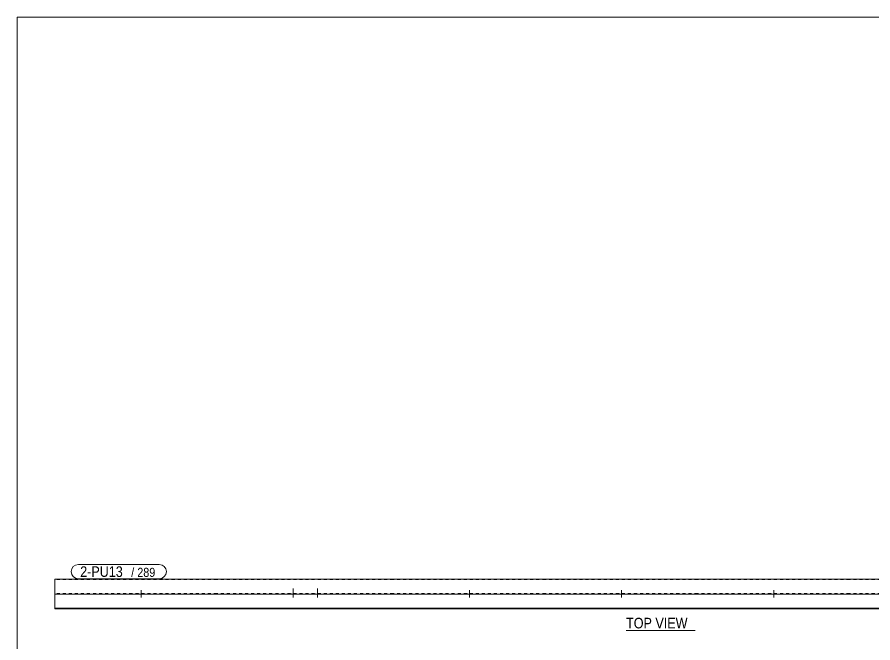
# Model space of a CAD drawing. Header units: millimetres. Extents: x 2 to 579, y 1 to 405.
# Drawn here: x 5 to 288, y 198.1 to 405 of the extents above; entities that cross this region are included whole.
import ezdxf

# ---------------------------------------------------------------- set-up
doc = ezdxf.new("R2010")
doc.units = ezdxf.units.MM
doc.linetypes.add('XKITLINE00', pattern=[0])
doc.linetypes.add('XKITLINE01', pattern=[4, 1, -1, 1, -1])
for name, color, linetype, lineweight in [('Bolt', 3, 'Continuous', 0), ('DrawingSheet', 5, 'Continuous', 0), ('OtherObjectType', 7, 'Continuous', 0), ('Part', 2, 'Continuous', 0), ('PartMark', 7, 'Continuous', 0)]:
    doc.layers.add(name, color=color, linetype=linetype, lineweight=lineweight)
doc.styles.add('ARIAL', font='ARIAL.TTF')

# ---------------------------------------------------------------- blocks, each defined once
blk = doc.blocks.new('*A8')
at = {"layer": 'Bolt'}
blk.add_hatch(color=3, dxfattribs=at).paths.add_polyline_path([(254.48, 214.25), (254.48, 214.43), (255.88, 214.43), (255.88, 214.25)], flags=17)
blk.add_hatch(color=3, dxfattribs=at).paths.add_polyline_path([(254.48, 214.25), (254.48, 214.43), (255.88, 214.43), (255.88, 214.25)], flags=17)
at = {"layer": 'Bolt', "color": 3, "linetype": 'XKITLINE00', "lineweight": 0}
for p, q in [((255.18, 215.59), (255.18, 213.09)), ((255.18, 215.59), (255.18, 213.09)), ((254.48, 214.43), (254.48, 214.25)), ((254.48, 214.43), (254.48, 214.25)), ((255.88, 214.43), (255.88, 214.25)), ((255.88, 214.43), (255.88, 214.25))]:
    blk.add_line(p, q, dxfattribs=at)
blk = doc.blocks.new('*A9')
at = {"layer": 'Bolt'}
blk.add_hatch(color=3, dxfattribs=at).paths.add_polyline_path([(204.18, 214.25), (204.18, 214.43), (205.58, 214.43), (205.58, 214.25)], flags=17)
blk.add_hatch(color=3, dxfattribs=at).paths.add_polyline_path([(204.18, 214.25), (204.18, 214.43), (205.58, 214.43), (205.58, 214.25)], flags=17)
at = {"layer": 'Bolt', "color": 3, "linetype": 'XKITLINE00', "lineweight": 0}
for p, q in [((204.88, 215.59), (204.88, 213.09)), ((204.88, 215.59), (204.88, 213.09)), ((204.18, 214.43), (204.18, 214.25)), ((204.18, 214.43), (204.18, 214.25)), ((205.58, 214.43), (205.58, 214.25)), ((205.58, 214.43), (205.58, 214.25))]:
    blk.add_line(p, q, dxfattribs=at)
blk = doc.blocks.new('*A10')
at = {"layer": 'Bolt'}
for points in [[(95.59, 214.25), (95.59, 214.43), (96.99, 214.43), (96.99, 214.25)], [(95.59, 214.25), (95.59, 214.43), (96.99, 214.43), (96.99, 214.25)], [(103.59, 214.25), (103.59, 214.43), (104.99, 214.43), (104.99, 214.25)], [(103.59, 214.25), (103.59, 214.43), (104.99, 214.43), (104.99, 214.25)]]:
    blk.add_hatch(color=3, dxfattribs=at).paths.add_polyline_path(points, flags=17)
at = {"layer": 'Bolt', "color": 3, "linetype": 'XKITLINE00', "lineweight": 0}
for p, q in [((96.29, 216.09), (96.29, 213.09)), ((96.29, 216.09), (96.29, 213.09)), ((104.29, 216.09), (104.29, 213.09)), ((104.29, 216.09), (104.29, 213.09)), ((95.59, 214.43), (95.59, 214.25)), ((95.59, 214.43), (95.59, 214.25)), ((96.99, 214.43), (96.99, 214.25)), ((96.99, 214.43), (96.99, 214.25)), ((103.59, 214.43), (103.59, 214.25)), ((103.59, 214.43), (103.59, 214.25)), ((104.99, 214.43), (104.99, 214.25)), ((104.99, 214.43), (104.99, 214.25))]:
    blk.add_line(p, q, dxfattribs=at)
blk = doc.blocks.new('*A11')
at = {"layer": 'Bolt'}
for points in [[(45.3, 214.25), (45.3, 214.43), (46.7, 214.43), (46.7, 214.25)], [(45.3, 214.25), (45.3, 214.43), (46.7, 214.43), (46.7, 214.25)], [(153.89, 214.25), (153.89, 214.43), (155.29, 214.43), (155.29, 214.25)], [(153.89, 214.25), (153.89, 214.43), (155.29, 214.43), (155.29, 214.25)]]:
    blk.add_hatch(color=3, dxfattribs=at).paths.add_polyline_path(points, flags=17)
at = {"layer": 'Bolt', "color": 3, "linetype": 'XKITLINE00', "lineweight": 0}
for p, q in [((46, 215.59), (46, 213.09)), ((46, 215.59), (46, 213.09)), ((154.59, 215.59), (154.59, 213.09)), ((154.59, 215.59), (154.59, 213.09)), ((45.3, 214.43), (45.3, 214.25)), ((45.3, 214.43), (45.3, 214.25)), ((46.7, 214.43), (46.7, 214.25)), ((46.7, 214.43), (46.7, 214.25)), ((153.89, 214.43), (153.89, 214.25)), ((153.89, 214.43), (153.89, 214.25)), ((155.29, 214.43), (155.29, 214.25)), ((155.29, 214.43), (155.29, 214.25))]:
    blk.add_line(p, q, dxfattribs=at)
blk = doc.blocks.new('*A14')
at = {"layer": 'Part', "color": 2, "linetype": 'XKITLINE00', "lineweight": 0}
for p, q in [((17.5, 209.61), (17.5, 219.25)), ((71.1, 219.25), (17.5, 219.25)), ((129.39, 219.25), (71.2, 219.25)), ((179.68, 219.25), (129.49, 219.25)), ((229.98, 219.25), (179.78, 219.25)), ((280.27, 219.25), (230.08, 219.25)), ((330.57, 219.25), (280.37, 219.25)), ((71.1, 214.25), (17.5, 214.25)), ((129.39, 214.25), (71.2, 214.25)), ((179.68, 214.25), (129.49, 214.25)), ((229.98, 214.25), (179.78, 214.25)), ((280.27, 214.25), (230.08, 214.25)), ((330.57, 214.25), (280.37, 214.25)), ((17.5, 209.43), (17.5, 209.61)), ((17.5, 209.61), (71.1, 209.61)), ((71.1, 209.43), (17.5, 209.43)), ((71.2, 209.61), (129.39, 209.61)), ((129.39, 209.43), (71.2, 209.43)), ((129.49, 209.61), (179.68, 209.61)), ((179.68, 209.43), (129.49, 209.43)), ((179.78, 209.61), (229.98, 209.61)), ((229.98, 209.43), (179.78, 209.43)), ((230.08, 209.61), (280.27, 209.61)), ((280.27, 209.43), (230.08, 209.43)), ((280.37, 209.61), (330.57, 209.61)), ((330.57, 209.43), (280.37, 209.43))]:
    blk.add_line(p, q, dxfattribs=at)
at = {"layer": 'Part', "color": 7, "linetype": 'XKITLINE01', "lineweight": 0}
for p, q in [((71.1, 219.07), (17.5, 219.07)), ((129.39, 219.07), (71.2, 219.07)), ((179.68, 219.07), (129.49, 219.07)), ((229.98, 219.07), (179.78, 219.07)), ((280.27, 219.07), (230.08, 219.07)), ((330.57, 219.07), (280.37, 219.07)), ((71.1, 214.43), (17.5, 214.43)), ((129.39, 214.43), (71.2, 214.43)), ((179.68, 214.43), (129.49, 214.43)), ((229.98, 214.43), (179.78, 214.43)), ((280.27, 214.43), (230.08, 214.43)), ((330.57, 214.43), (280.37, 214.43))]:
    blk.add_line(p, q, dxfattribs=at)
blk = doc.blocks.new('*A15')
at = {"layer": 'DrawingSheet', "color": 5, "linetype": 'XKITLINE00', "lineweight": 0}
for p, q in [((579, 405), (5, 405)), ((5, 405), (5, 5))]:
    blk.add_line(p, q, dxfattribs=at)
blk = doc.blocks.new('*A49')
at = {"layer": 'PartMark', "color": 7, "linetype": 'XKITLINE00', "lineweight": 0}
for p, q in [((25.25, 224.05), (52.01, 224.05)), ((25.25, 219.35), (52.01, 219.35))]:
    blk.add_line(p, q, dxfattribs=at)
for centre, start, end in [((25.25, 221.7), 90, 270), ((52.01, 221.7), 270, 90)]:
    blk.add_arc(centre, 2.35, start, end, dxfattribs=at)
at = {"layer": 'PartMark', "color": 1, "style": 'ARIAL', "width": 0.85}
blk.add_text('2-PU13', height=3.5, dxfattribs=at).set_placement((25.85, 219.95))
at = {"layer": 'PartMark', "color": 3, "style": 'ARIAL', "width": 0.85}
for s, p in [('/', (42.73, 219.95)), ('289', (44.74, 219.95))]:
    blk.add_text(s, height=3, dxfattribs=at).set_placement(p)
blk = doc.blocks.new('*A50')
at = {"layer": 'OtherObjectType', "color": 7, "linetype": 'XKITLINE00', "lineweight": 0}
blk.add_line((206.37, 202.18), (229.19, 202.18), dxfattribs=at)
at = {"layer": 'OtherObjectType', "color": 7, "style": 'ARIAL', "width": 0.85}
blk.add_text('TOP VIEW', height=3.5, dxfattribs=at).set_placement((206.37, 202.93))

msp = doc.modelspace()

# ---------------------------------------------------------------- block references
at = {"lineweight": 0}
for name in ['*A15', '*A49', '*A11', '*A10', '*A9', '*A8', '*A50']:
    msp.add_blockref(name, (0, 0), dxfattribs=at)
at = {"layer": 'Part', "lineweight": 0}
msp.add_blockref('*A14', (0, 0), dxfattribs=at)

doc.saveas('drawing.dxf')
